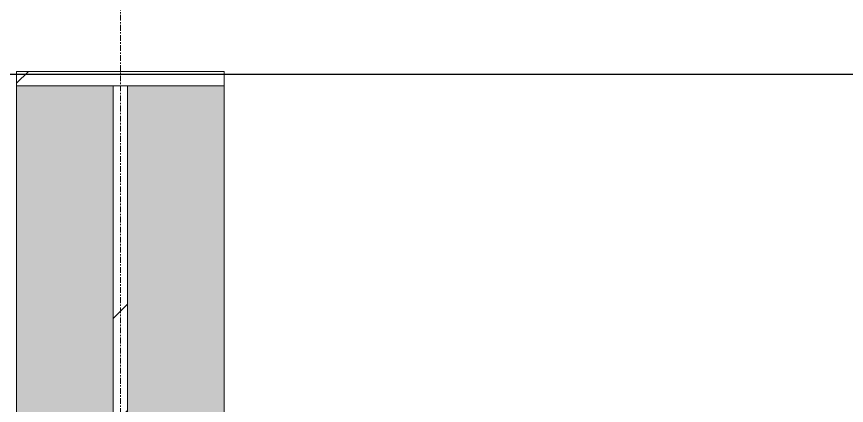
# Model space of a CAD drawing. Header units: inches. Extents: x -54880 to -186, y -265 to 853.
# Drawn here: x -24542.4 to -24470.4, y 329 to 362.7 of the extents above; entities that cross this region are included whole.
import ezdxf

# ---------------------------------------------------------------- set-up
doc = ezdxf.new("R2010")
doc.units = ezdxf.units.IN
doc.header["$MEASUREMENT"] = 0
doc.linetypes.add('Grid Line 1_2_', pattern=[0.875, 0.5, -0.125, 0.125, -0.125])
for name, color, linetype, lineweight in [('A-CLNG', 13, 'Continuous', 9), ('S-BEAM', 12, 'Continuous', 9), ('S-GRID', 1, 'Continuous', 9)]:
    doc.layers.add(name, color=color, linetype=linetype, lineweight=lineweight)
pattern_1 = [(45, (-26138.858, 100.19), (-19.00703, 19.00703), []), (45, (-26138.858, 128.99), (-19.00703, 19.00703), [])]

# ---------------------------------------------------------------- blocks, each defined once
blk = doc.blocks.new('Family7 - Family7-V5-Section 13')
at = {"layer": 'S-BEAM'}
h = blk.add_hatch(dxfattribs=at)
h.set_pattern_fill('FP_1', color=256, style=0, pattern_type=2)
h.set_pattern_definition(pattern_1)
h.paths.add_polyline_path([(-24540.98, 356.722), (-24524.39, 356.722), (-24524.39, 357.973), (-24542.39, 357.973), (-24542.39, 356.722)], flags=0)
h = blk.add_hatch(color=256, dxfattribs=at)
h.paths.add_polyline_path([(-24532.34, 327.211), (-24524.39, 327.211), (-24524.39, 356.722), (-24532.765, 356.722), (-24532.765, 327.211)], flags=0)
h.paths.add_polyline_path([(-24542.39, 327.211), (-24534.015, 327.24), (-24534.015, 356.722), (-24542.39, 356.722), (-24542.39, 327.24)], flags=0)
h = blk.add_hatch(dxfattribs=at)
h.set_pattern_fill('FP_1', color=256, style=0, pattern_type=2)
h.set_pattern_definition(pattern_1)
h.paths.add_polyline_path([(-24534.015, 291.999), (-24532.765, 291.999), (-24532.765, 356.722), (-24534.015, 356.722), (-24534.015, 320.219)], flags=0)
h = blk.add_hatch(color=256, dxfattribs=at)
h.paths.add_polyline_path([(-24534.015, 291.999), (-24534.015, 293.845), (-24542.39, 293.845), (-24542.39, 291.999)], flags=0)
h.paths.add_polyline_path([(-24524.39, 291.999), (-24524.39, 293.845), (-24532.765, 293.845), (-24532.765, 291.999)], flags=0)
h = blk.add_hatch(dxfattribs=at)
h.set_pattern_fill('FP_1', color=256, style=0, pattern_type=2)
h.set_pattern_definition(pattern_1)
h.paths.add_polyline_path([(-24542.39, 290.743), (-24524.39, 290.743), (-24524.39, 291.999), (-24542.39, 291.999)], flags=0)
blk.add_hatch(color=256, dxfattribs=at).paths.add_polyline_path([(-24524.39, 280.637), (-24524.39, 290.743), (-24542.39, 290.743), (-24542.39, 280.637)], flags=0)
at = {"layer": 'S-BEAM', "lineweight": 15}
for p, q in [((-24542.39, 357.973), (-24542.39, 356.722)), ((-24524.39, 357.973), (-24542.39, 357.973)), ((-24524.39, 356.722), (-24524.39, 357.973)), ((-24542.39, 356.722), (-24524.39, 356.722)), ((-24534.015, 356.722), (-24534.015, 291.999)), ((-24532.765, 356.722), (-24534.015, 356.722)), ((-24532.765, 291.999), (-24532.765, 356.722)), ((-24542.39, 291.999), (-24542.39, 290.743)), ((-24524.39, 291.999), (-24542.39, 291.999)), ((-24534.015, 291.999), (-24532.765, 291.999)), ((-24524.39, 290.743), (-24524.39, 291.999)), ((-24542.39, 290.743), (-24524.39, 290.743))]:
    blk.add_line(p, q, dxfattribs=at)
at = {"layer": 'S-BEAM'}
for p, q in [((-24542.39, 327.205), (-24542.39, 356.722)), ((-24524.39, 356.722), (-24524.39, 327.205)), ((-24542.39, 291.999), (-24542.39, 293.932)), ((-24524.39, 293.932), (-24524.39, 291.999)), ((-24542.39, 280.637), (-24542.39, 290.743)), ((-24524.39, 290.743), (-24524.39, 280.637)), ((-24524.39, 280.637), (-24542.39, 280.637))]:
    blk.add_line(p, q, dxfattribs=at)

msp = doc.modelspace()

# ---------------------------------------------------------------- linework, layer by layer
at = {"layer": 'A-CLNG', "lineweight": 25}
msp.add_line((-26274.63, 357.722), (-22792.15, 357.722), dxfattribs=at)
at = {"layer": 'S-GRID', "linetype": 'Grid Line 1_2_'}
msp.add_line((-24533.39, -132), (-24533.39, 573.765), dxfattribs=at)

# ---------------------------------------------------------------- block references
at = {"layer": 'S-BEAM'}
msp.add_blockref('Family7 - Family7-V5-Section 13', (0, 0), dxfattribs=at)

doc.saveas('drawing.dxf')
